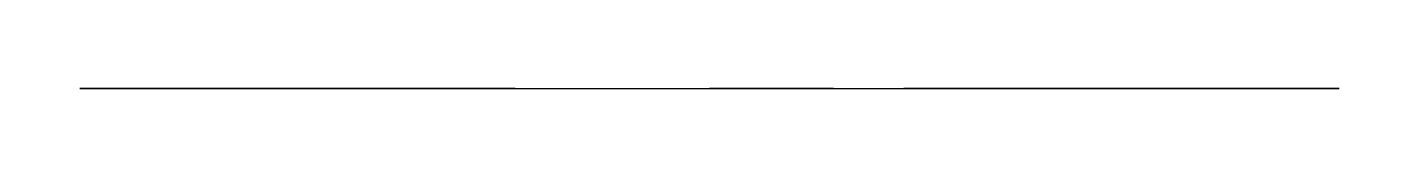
# Model space of a CAD drawing. Header units: inches. Extents: x -5.7 to 6.1, y 0 to 0.
import ezdxf

# ---------------------------------------------------------------- set-up
doc = ezdxf.new("R2010")
doc.units = ezdxf.units.IN
doc.header["$MEASUREMENT"] = 0

msp = doc.modelspace()

# ---------------------------------------------------------------- linework, layer by layer
for p in [(-0.901, 0, -3.467), (1.244, 0, -3.467)]:
    msp.add_line(p, (0.172, 0, -10.928))
at = {"extrusion": (0, 1, 0)}
for centre, radius, start, end in [((-0.428, 1.955), 5.709, 309.9952, 87.4299), ((-22.078, 0.403), 25.476, 337.8039, 353.6409), ((-21.548, -8.755), 23.063, 358.8404, 13.2534), ((0.084, 1.955), 5.709, 92.5701, 230.0048), ((21.205, -8.755), 23.063, 166.7466, 181.1596), ((21.735, 0.403), 25.476, 186.3591, 202.1961)]:
    msp.add_arc(centre, radius, start, end, dxfattribs=at)

doc.saveas('drawing.dxf')
